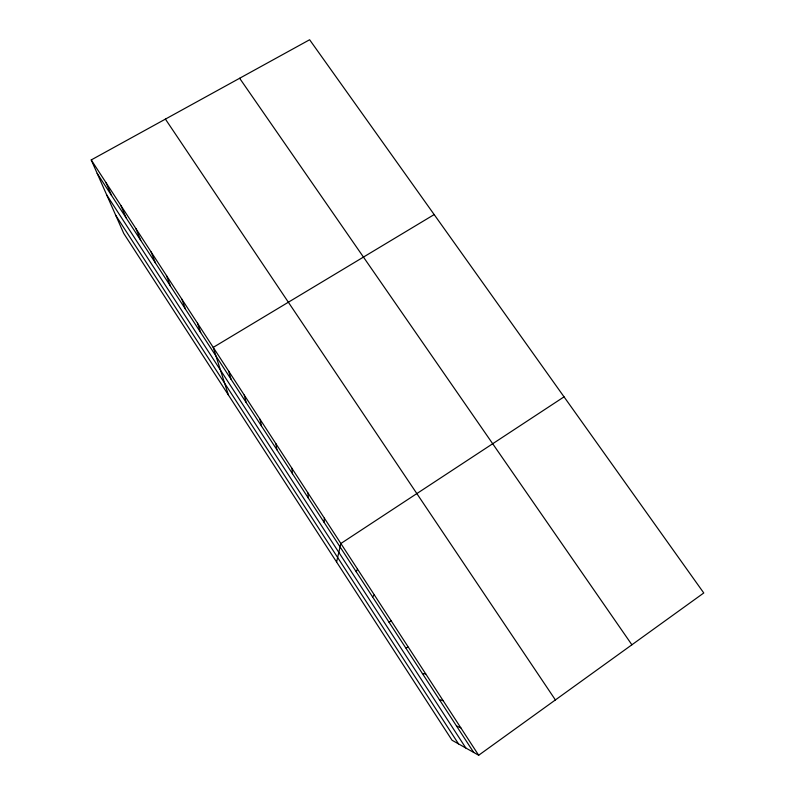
<?xml version="1.0" encoding="UTF-8"?>
<svg xmlns="http://www.w3.org/2000/svg" width="795" height="795" viewBox="0 0 795 795"><rect width="100%" height="100%" fill="white"/><g stroke="black" fill="none" stroke-linecap="round" stroke-linejoin="round"><path stroke-width="1.19" d="M324.062 522.305L324.38 518.181M336.583 562.005L340.866 543.512L564.043 396.854M356.23 571.784L357.512 569.081M372.547 596.866L374.316 594.908M478.67 755.25L703.774 592.971L309.623 39.75L91.226 159.934L123.742 233.422L452.037 740.234L478.67 755.25L91.226 159.934M434.179 214.57L213.229 347.395L228.374 394.936M389.003 622.187L391.289 620.984M405.629 647.746L408.421 647.309M422.403 673.554L425.722 673.902M439.347 699.6L443.193 700.753M456.449 725.905L460.842 727.862M239.633 78.258L631.896 644.785M165.41 119.111L555.397 699.938M97.189 173.399L473.721 752.458M106.739 194.984L465.85 748.025M115.732 215.316L458.516 743.881M105.983 182.612L111.578 195.53M120.88 205.498L126.097 217.85M135.915 228.602L140.745 240.388M151.09 251.916L155.522 263.115M166.403 275.448L170.438 286.061M181.866 299.208L185.493 309.205M197.478 323.187L200.688 332.568M228.672 371.116L231.037 379.245M244.244 395.055L246.192 402.548M259.975 419.223L261.485 426.07M275.845 443.61L276.908 449.801M291.874 468.235L292.481 473.75M308.043 493.089L308.202 497.918"/></g></svg>
